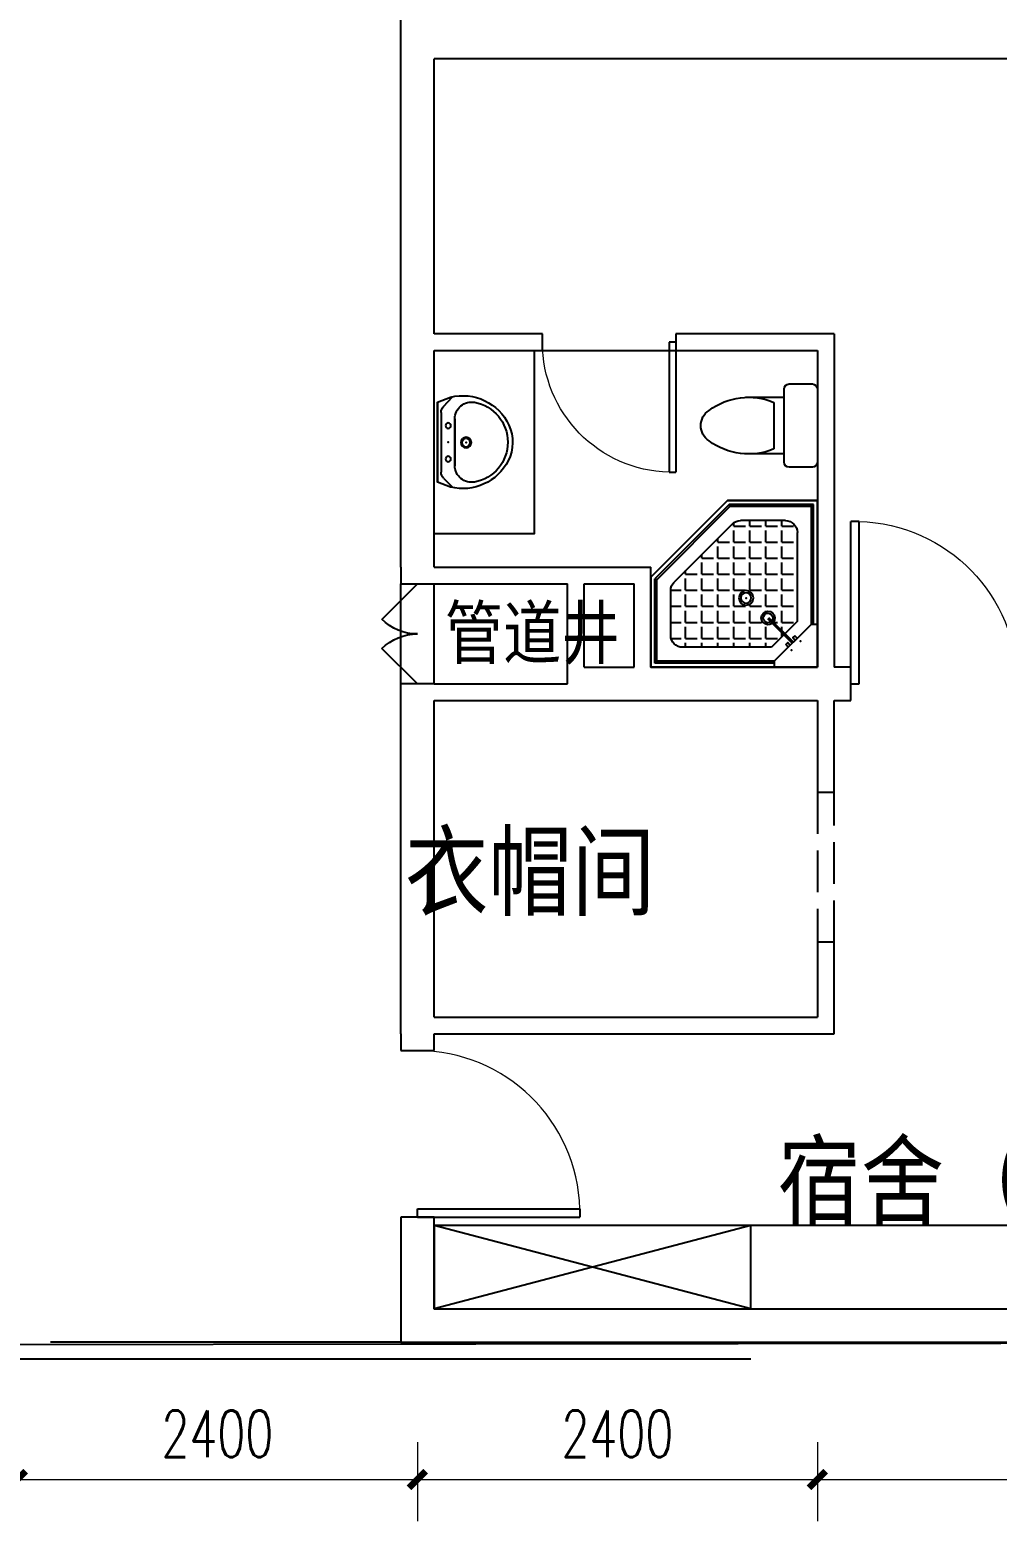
# Model space of a CAD drawing. Extents: x 0 to 302064749, y -59725395 to 1524223.
# Drawn here: x 102130594 to 102710969, y -11512606 to -10617777 of the extents above; entities that cross this region are included whole.
import ezdxf

# ---------------------------------------------------------------- set-up
doc = ezdxf.new("R2010")
doc.units = 0
doc.header["$LTSCALE"] = 1000
doc.linetypes.add('DASH', pattern=[0.35, 0.25, -0.1])
doc.linetypes.add('DOTE', pattern=[2.42, 2, -0.2, 0.02, -0.2])
for name, color, linetype in [('A-ANNO-DIMS', 3, 'Continuous'), ('A-Fixt', 81, 'Continuous'), ('CLAYER', 7, 'Continuous'), ('DOOR_FIRE', 4, 'Continuous'), ('fur', 253, 'Continuous'), ('PUB_TEXT', 7, 'Continuous'), ('WALL', 2, 'Continuous'), ('WINDOW', 4, 'Continuous'), ('洁具', 213, 'Continuous')]:
    doc.layers.add(name, color=color, linetype=linetype)
doc.layers.add('DOTE', color=1, linetype='DOTE', lineweight=9, plot=False)
doc.layers.get('DOTE').off()
doc.styles.add('A_DIM_T3', font='simplex.shx', dxfattribs={"width": 0.7, "bigfont": 'gbcbig.shx'})
doc.styles.get("Standard").update_dxf_attribs({"font": 'geniso.shx', "bigfont": 'hztxt.shx'})
doc.dimstyles.new('_TCH_ARCH&&100', dxfattribs={"dimtxt": 280, "dimasz": 100, "dimexe": 250, "dimexo": 300, "dimgap": 135, "dimtad": 1, "dimdec": 0, "dimzin": 0, "dimdsep": 46, "dimtxsty": 'A_DIM_T3', "dimblk": 'ARCHTICK', "dimcen": 0.09, "dimclrt": 7, "dimazin": 2, "dimtfac": 1, "dimtdec": 0, "dimtix": 1, "dimtmove": 2, "dimatfit": 3, "dimfxl": 150, "dimtolj": 1, "dimtzin": 0, "dimarcsym": 0})

# ---------------------------------------------------------------- blocks, each defined once
blk = doc.blocks.new('1F平面-CAD导入_dwg_Drawing4_t3_dwg_$plan$00001613-474159-1F-927810-1F')
at = {"layer": '洁具'}
for p, q in [((-30, 250), (-170, 250)), ((-200, 169.7), (-430.4, 169.7)), ((-260.4, -139.7), (-260.4, 139.7)), ((-200, -169.7), (-200, -220)), ((-170, -250), (-30, -250))]:
    blk.add_line(p, q, dxfattribs=at)
for points in [[(-200, 220), (-200, 169.7), (-200, -169.7), (-430.4, -169.7)], [(0, -220), (0, 220)]]:
    blk.add_lwpolyline(points, dxfattribs=at)
for centre, radius, start, end in [((-170, 220), 30, 90, 180), ((-30, 220), 30, 0, 90), ((-589.6, 0), 109.8, 123.45086, 236.54914), ((-412.8, -227.4), 397.5, 67.45048, 126.63814), ((-412.8, 227.4), 397.5, 233.36186, 292.54952), ((-170, -220), 30, 180, 270), ((-30, -220), 30, 270, 0)]:
    blk.add_arc(centre, radius, start, end, dxfattribs=at)
blk = doc.blocks.new('$lvtry$00000169')
at = {"color": 0}
for p, q in [((258.9, -36), (258.9, 0)), ((258.9, -36), (36, -258.9)), ((258.9, -24), (976, -24)), ((258.9, -36), (964, -36)), ((964, -36), (976, -24)), ((964, -36), (964, -525.1)), ((976, -24), (976, -530.1)), ((276.1, -120), (120, -276.1)), ((143.9, -151), (290.7, -298.1)), ((151, -143.9), (297.8, -291)), ((269.6, -212.7), (269.6, -142.7)), ((276.1, -120), (808, -120)), ((365.9, -212.7), (365.9, -142.7)), ((462.1, -212.7), (462.1, -142.7)), ((558.4, -212.7), (558.4, -142.7)), ((654.6, -212.7), (654.6, -142.7)), ((750.9, -212.7), (750.9, -142.7)), ((847.1, -212.7), (847.1, -142.7)), ((36, -258.9), (0, -258.9)), ((24, -258.9), (24, -976)), ((36, -258.9), (36, -964)), ((173.4, -308.9), (173.4, -238.9)), ((183.4, -212.7), (205.5, -212.7)), ((219.6, -212.7), (243.4, -212.7)), ((269.6, -212.7), (339.6, -212.7)), ((269.6, -262.8), (269.6, -238.9)), ((365.9, -212.7), (435.9, -212.7)), ((365.9, -308.9), (365.9, -238.9)), ((462.1, -212.7), (532.1, -212.7)), ((462.1, -308.9), (462.1, -238.9)), ((558.4, -212.7), (628.4, -212.7)), ((558.4, -308.9), (558.4, -238.9)), ((654.6, -212.7), (724.6, -212.7)), ((654.6, -308.9), (654.6, -238.9)), ((750.9, -212.7), (820.9, -212.7)), ((750.9, -308.9), (750.9, -238.9)), ((847.1, -212.7), (880, -212.7)), ((847.1, -308.9), (847.1, -238.9)), ((880, -192), (880, -460.5)), ((120, -276.1), (120, -808)), ((120, -308.9), (147.1, -308.9)), ((173.4, -308.9), (243.4, -308.9)), ((173.4, -405.2), (173.4, -335.2)), ((269.6, -405.2), (269.6, -335.2)), ((334.3, -308.9), (339.6, -308.9)), ((365.9, -308.9), (435.9, -308.9)), ((365.9, -405.2), (365.9, -335.2)), ((462.1, -308.9), (532.1, -308.9)), ((462.1, -405.2), (462.1, -335.2)), ((558.4, -308.9), (628.4, -308.9)), ((558.4, -405.2), (558.4, -335.2)), ((654.6, -308.9), (724.6, -308.9)), ((654.6, -405.2), (654.6, -335.2)), ((750.9, -308.9), (820.9, -308.9)), ((750.9, -405.2), (750.9, -335.2)), ((847.1, -308.9), (880, -308.9)), ((847.1, -405.2), (847.1, -335.2)), ((120, -405.2), (147.1, -405.2)), ((173.4, -405.2), (243.4, -405.2)), ((173.4, -501.4), (173.4, -431.4)), ((269.6, -405.2), (339.6, -405.2)), ((269.6, -501.4), (269.6, -431.4)), ((365.9, -405.2), (378.6, -405.2)), ((365.9, -501.4), (365.9, -431.4)), ((462.1, -405.2), (532.1, -405.2)), ((462.1, -501.4), (462.1, -431.4)), ((558.4, -405.2), (628.4, -405.2)), ((558.4, -501.4), (558.4, -431.4)), ((654.6, -405.2), (724.6, -405.2)), ((654.6, -501.4), (654.6, -431.4)), ((750.9, -405.2), (820.9, -405.2)), ((750.9, -501.4), (750.9, -431.4)), ((847.1, -405.2), (880, -405.2)), ((847.1, -501.4), (847.1, -431.4)), ((120, -501.4), (147.1, -501.4)), ((173.4, -501.4), (243.4, -501.4)), ((173.4, -597.7), (173.4, -527.7)), ((269.6, -501.4), (339.6, -501.4)), ((269.6, -597.7), (269.6, -527.7)), ((365.9, -501.4), (435.9, -501.4)), ((365.9, -597.7), (365.9, -527.7)), ((462.1, -501.4), (532.1, -501.4)), ((462.1, -597.7), (462.1, -527.7)), ((858.9, -511.4), (511.4, -858.9)), ((964, -525.1), (525.1, -964)), ((976, -530.1), (530.1, -976)), ((558.4, -501.4), (628.4, -501.4)), ((558.4, -597.7), (558.4, -527.7)), ((654.6, -501.4), (724.6, -501.4)), ((654.6, -597.7), (654.6, -527.7)), ((750.9, -501.4), (820.9, -501.4)), ((750.9, -597.7), (750.9, -527.7)), ((847.1, -501.4), (867.2, -501.4)), ((964, -525.1), (976, -530.1)), ((120, -597.7), (147.1, -597.7)), ((173.4, -597.7), (243.4, -597.7)), ((173.4, -693.9), (173.4, -623.9)), ((269.6, -597.7), (339.6, -597.7)), ((269.6, -693.9), (269.6, -623.9)), ((365.9, -597.7), (435.9, -597.7)), ((365.9, -693.9), (365.9, -623.9)), ((462.1, -597.7), (532.1, -597.7)), ((462.1, -693.9), (462.1, -623.9)), ((558.4, -597.7), (628.4, -597.7)), ((558.4, -693.9), (558.4, -623.9)), ((654.6, -597.7), (724.6, -597.7)), ((654.6, -693.9), (654.6, -623.9)), ((750.9, -597.7), (772.6, -597.7)), ((120, -693.9), (147.1, -693.9)), ((173.4, -693.9), (243.4, -693.9)), ((269.6, -693.9), (339.6, -693.9)), ((365.9, -693.9), (435.9, -693.9)), ((462.1, -693.9), (532.1, -693.9)), ((558.4, -693.9), (628.4, -693.9)), ((654.6, -693.9), (676.4, -693.9)), ((120, -790.2), (147.1, -790.2)), ((173.4, -790.2), (173.4, -720.2)), ((173.4, -790.2), (243.4, -790.2)), ((269.6, -790.2), (269.6, -720.2)), ((269.6, -790.2), (339.6, -790.2)), ((365.9, -790.2), (365.9, -720.2)), ((365.9, -790.2), (435.9, -790.2)), ((462.1, -790.2), (462.1, -720.2)), ((462.1, -790.2), (532.1, -790.2)), ((558.4, -790.2), (558.4, -720.2)), ((558.4, -790.2), (580.1, -790.2)), ((173.4, -877.5), (173.4, -816.4)), ((192, -880), (460.5, -880)), ((269.6, -880), (269.6, -816.4)), ((365.9, -880), (365.9, -816.4)), ((462.1, -880), (462.1, -816.4)), ((36, -964), (24, -976)), ((24, -976), (530.1, -976)), ((36, -964), (525.1, -964)), ((525.1, -964), (530.1, -976))]:
    blk.add_line(p, q, dxfattribs=at)
blk.add_lwpolyline([(0, 0), (0, -1000), (540, -1000), (1000, -540), (1000, 0)], close=True)
for points in [[(0, 0), (0, -1000)], [(0, 0), (1000, 0)], [(1000, 0), (1000, -540)], [(136.1, -189.7), (147.9, -177.9), (132.5, -162.5), (120.7, -174.3)], [(189.7, -136.1), (177.9, -147.9), (162.5, -132.5), (174.3, -120.7)], [(1000, -540), (540, -1000)], [(0, -1000), (540, -1000)]]:
    blk.add_lwpolyline(points, close=True, dxfattribs=at)
for radius in [43.8, 31.1]:
    blk.add_circle((416.2, -427.6), radius, dxfattribs=at)
for centre, radius, start, end in [((808, -192), 72, 0, 90), ((296, -295.7), 40.6, 142.58296, 128.41974), ((296, -295.7), 28.6, 145.82801, 125.65986), ((808, -460.5), 72, 315, 0), ((192, -808), 72, 180, 270), ((460.5, -808), 72, 270, 315)]:
    blk.add_arc(centre, radius, start, end, dxfattribs=at)
for p in [(103.2, -155.8, 0), (156.1, -102.2, 0), (415.8, -428.1, 0)]:
    blk.add_point(p, dxfattribs=at)
blk = doc.blocks.new('$lvtry$00000178')
at = {"color": 0}
for p, q in [((-238.4, 0), (238.4, 0)), ((-214.1, -36.1), (-272.1, -90.6)), ((-179.8, -22.5), (180.1, -22.5)), ((215.7, -37.5), (268.3, -90.8)), ((-141.7, -105.2), (140.2, -105.2)), ((140.2, -105.2), (-141.7, -105.2))]:
    blk.add_line(p, q, dxfattribs=at)
blk.add_lwpolyline([(-103.6, -429.7, 0.224698), (110.4, -425.4, 0.348046), (268.9, -78.5), (239.5, 0), (-241.3, 0), (-270.7, -78.5, 0.356844)], format="xyb", close=True, dxfattribs=at)
for centre, radius in [((-100, -65), 16.3), ((100, -65), 16.3), ((1.4, -172.5), 31.6)]:
    blk.add_circle(centre, radius, dxfattribs=at)
at = {"color": 0, "lineweight": 13}
blk.add_circle((1.4, -172.5), 23, dxfattribs=at)
at = {"color": 0}
for centre, radius, start, end in [((-179.8, -72.5), 50, 90, 133.18096), ((180.1, -72.5), 50, 44.56072, 90), ((-141.7, -205.2), 100, 90, 190.56023), ((140.2, -205.2), 100, 349.43977, 90), ((-0.7, -179), 243.4, 190.56023, 349.43977)]:
    blk.add_arc(centre, radius, start, end, dxfattribs=at)
for p in [(0, -65), (1.4, -172.5)]:
    blk.add_point(p, dxfattribs=at)
blk = doc.blocks.new('A$C70365C93')
at = {"layer": '洁具'}
blk.add_lwpolyline([(-1900, 2300), (-1900, 1700), (-800, 1700), (-800, 2300)], close=True, dxfattribs=at)
blk.add_blockref('$lvtry$00000178', (-1350, 2280), dxfattribs=at)
at = {"layer": '洁具', "rotation": 180}
blk.add_blockref('$lvtry$00000169', (0, 0), dxfattribs=at)
at = {"layer": '洁具', "extrusion": (0, 0, -1), "xscale": -1, "zscale": -1, "rotation": 90}
blk.add_blockref('1F平面-CAD导入_dwg_Drawing4_t3_dwg_$plan$00001613-474159-1F-927810-1F', (1450, 0), dxfattribs=at)
blk = doc.blocks.new('宿舍套件2')
at = {"layer": 'A-Fixt'}
for p, q in [((48003.8, 14201.7), (48503.8, 16101.7)), ((48503.8, 14201.7), (48003.8, 16101.7)), ((48003.8, 14201.7), (48503.8, 14201.7))]:
    blk.add_line(p, q, dxfattribs=at)
blk.add_lwpolyline([(48003.8, 8601.7), (48503.8, 8601.7), (48503.8, 16101.7), (48003.8, 16101.7)], close=True, dxfattribs=at)
blk = doc.blocks.new('_ArchTick')
at = {"color": 0, "linetype": 'ByBlock', "const_width": 0.4}
blk.add_lwpolyline([(-0.5, -0.5), (0.5, 0.5)], dxfattribs=at)
blk = doc.blocks.new('*D80')
at = {"layer": 'A-ANNO-DIMS', "color": 0, "lineweight": -2, "transparency": 16777216}
for p, q in [((95000, 11400), (95000, 10926.7)), ((97400, 11400), (97400, 10926.7)), ((95000, 11176.7), (97400, 11176.7))]:
    blk.add_line(p, q, dxfattribs=at)
at = {"layer": 'Defpoints', "color": 0, "transparency": 16777216}
for p in [(95000, 11700), (97400, 11700), (97400, 11176.7)]:
    blk.add_point(p, dxfattribs=at)
at = {"layer": 'A-ANNO-DIMS', "color": 0, "lineweight": -2, "transparency": 16777216, "xscale": 100, "yscale": 100, "zscale": 100, "rotation": 180}
blk.add_blockref('_ArchTick', (95000, 11176.7), dxfattribs=at)
at = {"layer": 'A-ANNO-DIMS', "color": 0, "lineweight": -2, "transparency": 16777216, "xscale": 100, "yscale": 100, "zscale": 100}
blk.add_blockref('_ArchTick', (97400, 11176.7), dxfattribs=at)
at = {"layer": 'A-ANNO-DIMS', "color": 7, "transparency": 16777216, "insert": (96200, 11451.7), "char_height": 280, "attachment_point": 5, "style": 'A_DIM_T3'}
blk.add_mtext('\\A1;2400', dxfattribs=at)
blk = doc.blocks.new('*D81')
at = {"layer": 'A-ANNO-DIMS', "color": 0, "lineweight": -2, "transparency": 16777216}
for p, q in [((97400, 11400), (97400, 10926.7)), ((99800, 11400), (99800, 10926.7)), ((97400, 11176.7), (99800, 11176.7))]:
    blk.add_line(p, q, dxfattribs=at)
at = {"layer": 'Defpoints', "color": 0, "transparency": 16777216}
for p in [(97400, 11700), (99800, 11700), (99800, 11176.7)]:
    blk.add_point(p, dxfattribs=at)
at = {"layer": 'A-ANNO-DIMS', "color": 0, "lineweight": -2, "transparency": 16777216, "xscale": 100, "yscale": 100, "zscale": 100, "rotation": 180}
blk.add_blockref('_ArchTick', (97400, 11176.7), dxfattribs=at)
at = {"layer": 'A-ANNO-DIMS', "color": 0, "lineweight": -2, "transparency": 16777216, "xscale": 100, "yscale": 100, "zscale": 100}
blk.add_blockref('_ArchTick', (99800, 11176.7), dxfattribs=at)
at = {"layer": 'A-ANNO-DIMS', "color": 7, "transparency": 16777216, "insert": (98600, 11451.7), "char_height": 280, "attachment_point": 5, "style": 'A_DIM_T3'}
blk.add_mtext('\\A1;2400', dxfattribs=at)
blk = doc.blocks.new('*D82')
at = {"layer": 'A-ANNO-DIMS', "color": 0, "lineweight": -2, "transparency": 16777216}
for p, q in [((99800, 11400), (99800, 10926.7)), ((105400, 11400), (105400, 10926.7)), ((99800, 11176.7), (105400, 11176.7))]:
    blk.add_line(p, q, dxfattribs=at)
at = {"layer": 'Defpoints', "color": 0, "transparency": 16777216}
for p in [(99800, 11700), (105400, 11700), (105400, 11176.7)]:
    blk.add_point(p, dxfattribs=at)
at = {"layer": 'A-ANNO-DIMS', "color": 0, "lineweight": -2, "transparency": 16777216, "xscale": 100, "yscale": 100, "zscale": 100, "rotation": 180}
blk.add_blockref('_ArchTick', (99800, 11176.7), dxfattribs=at)
at = {"layer": 'A-ANNO-DIMS', "color": 0, "lineweight": -2, "transparency": 16777216, "xscale": 100, "yscale": 100, "zscale": 100}
blk.add_blockref('_ArchTick', (105400, 11176.7), dxfattribs=at)
at = {"layer": 'A-ANNO-DIMS', "color": 7, "transparency": 16777216, "insert": (102600, 11451.7), "char_height": 280, "attachment_point": 5, "style": 'A_DIM_T3'}
blk.add_mtext('\\A1;5600', dxfattribs=at)
blk = doc.blocks.new('$DorLib2D$00000001')
for p, q in [((0.45, 0.975), (0.5, 0.975)), ((0.45, 0), (0.45, 0.975)), ((0.5, 0), (0.5, 0.975)), ((0.5, 0), (0.45, 0))]:
    blk.add_line(p, q)
at = {"lineweight": 13}
blk.add_arc((0.475, 0), 0.975, 91.46928, 180, dxfattribs=at)
blk = doc.blocks.new('*D432')
at = {"layer": 'A-ANNO-DIMS', "color": 0, "lineweight": -2, "transparency": 16777216}
for p, q in [((95000, 11400), (95000, 10926.7)), ((97400, 11400), (97400, 10926.7)), ((95000, 11176.7), (97400, 11176.7))]:
    blk.add_line(p, q, dxfattribs=at)
at = {"layer": 'Defpoints', "color": 0, "transparency": 16777216}
for p in [(95000, 11700), (97400, 11700), (97400, 11176.7)]:
    blk.add_point(p, dxfattribs=at)
at = {"layer": 'A-ANNO-DIMS', "color": 0, "lineweight": -2, "transparency": 16777216, "xscale": 100, "yscale": 100, "zscale": 100, "rotation": 180}
blk.add_blockref('_ArchTick', (95000, 11176.7), dxfattribs=at)
at = {"layer": 'A-ANNO-DIMS', "color": 0, "lineweight": -2, "transparency": 16777216, "xscale": 100, "yscale": 100, "zscale": 100}
blk.add_blockref('_ArchTick', (97400, 11176.7), dxfattribs=at)
at = {"layer": 'A-ANNO-DIMS', "color": 7, "transparency": 16777216, "insert": (96200, 11451.7), "char_height": 280, "attachment_point": 5, "style": 'A_DIM_T3'}
blk.add_mtext('\\A1;2400', dxfattribs=at)
blk = doc.blocks.new('*D433')
at = {"layer": 'A-ANNO-DIMS', "color": 0, "lineweight": -2, "transparency": 16777216}
for p, q in [((97400, 11400), (97400, 10926.7)), ((99800, 11400), (99800, 10926.7)), ((97400, 11176.7), (99800, 11176.7))]:
    blk.add_line(p, q, dxfattribs=at)
at = {"layer": 'Defpoints', "color": 0, "transparency": 16777216}
for p in [(97400, 11700), (99800, 11700), (99800, 11176.7)]:
    blk.add_point(p, dxfattribs=at)
at = {"layer": 'A-ANNO-DIMS', "color": 0, "lineweight": -2, "transparency": 16777216, "xscale": 100, "yscale": 100, "zscale": 100, "rotation": 180}
blk.add_blockref('_ArchTick', (97400, 11176.7), dxfattribs=at)
at = {"layer": 'A-ANNO-DIMS', "color": 0, "lineweight": -2, "transparency": 16777216, "xscale": 100, "yscale": 100, "zscale": 100}
blk.add_blockref('_ArchTick', (99800, 11176.7), dxfattribs=at)
at = {"layer": 'A-ANNO-DIMS', "color": 7, "transparency": 16777216, "insert": (98600, 11451.7), "char_height": 280, "attachment_point": 5, "style": 'A_DIM_T3'}
blk.add_mtext('\\A1;2400', dxfattribs=at)
blk = doc.blocks.new('*D434')
at = {"layer": 'A-ANNO-DIMS', "color": 0, "lineweight": -2, "transparency": 16777216}
for p, q in [((99800, 11400), (99800, 10926.7)), ((105400, 11400), (105400, 10926.7)), ((99800, 11176.7), (105400, 11176.7))]:
    blk.add_line(p, q, dxfattribs=at)
at = {"layer": 'Defpoints', "color": 0, "transparency": 16777216}
for p in [(99800, 11700), (105400, 11700), (105400, 11176.7)]:
    blk.add_point(p, dxfattribs=at)
at = {"layer": 'A-ANNO-DIMS', "color": 0, "lineweight": -2, "transparency": 16777216, "xscale": 100, "yscale": 100, "zscale": 100, "rotation": 180}
blk.add_blockref('_ArchTick', (99800, 11176.7), dxfattribs=at)
at = {"layer": 'A-ANNO-DIMS', "color": 0, "lineweight": -2, "transparency": 16777216, "xscale": 100, "yscale": 100, "zscale": 100}
blk.add_blockref('_ArchTick', (105400, 11176.7), dxfattribs=at)
at = {"layer": 'A-ANNO-DIMS', "color": 7, "transparency": 16777216, "insert": (102600, 11451.7), "char_height": 280, "attachment_point": 5, "style": 'A_DIM_T3'}
blk.add_mtext('\\A1;5600', dxfattribs=at)
blk = doc.blocks.new('$DorLib2D$00000116')
at = {"color": 0}
for p, q in [((-0.5, 0), (-0.146, 0.354)), ((0.5, 0), (0.146, 0.354))]:
    blk.add_line(p, q, dxfattribs=at)
for centre, start, end in [((-0.5, 0), 0, 45), ((0.5, 0), 135, 180)]:
    blk.add_arc(centre, 0.5, start, end, dxfattribs=at)
blk = doc.blocks.new('A$C6811127b')
at = {"layer": 'DOOR_FIRE'}
for p, q in [((97300, 15950), (97300, 16550)), ((97500, 15950), (97500, 16550))]:
    blk.add_line(p, q, dxfattribs=at)
at = {"layer": 'fur'}
for p, q in [((97300, 12000), (95200, 12000)), ((94900, 11900), (99400, 11900))]:
    blk.add_line(p, q, dxfattribs=at)
at = {"layer": 'WALL'}
for p, q in [((97300, 19800), (97300, 21700)), ((97300, 18050), (97300, 19800)), ((97500, 18050), (97500, 19700)), ((99650, 19700), (97500, 19700)), ((105300, 19700), (99650, 19700)), ((97300, 16650), (97300, 18050)), ((98150, 18050), (97500, 18050)), ((98150, 17950), (98150, 18050)), ((99900, 18050), (98950, 18050)), ((98950, 18050), (98950, 17950)), ((99900, 18050), (99900, 16050)), ((97500, 17950), (98150, 17950)), ((97500, 16650), (97500, 17950)), ((98950, 17950), (99800, 17950)), ((99800, 17950), (99800, 16050)), ((97300, 16650), (97300, 16550)), ((97500, 16650), (98300, 16650)), ((98300, 16650), (98800, 16650)), ((98800, 16050), (98800, 16650)), ((97300, 16550), (97500, 16550)), ((97500, 16550), (98300, 16550)), ((98300, 15950), (98300, 16550)), ((98400, 16550), (98700, 16550)), ((98400, 16050), (98400, 16550)), ((98700, 16050), (98700, 16550)), ((98400, 16050), (98700, 16050)), ((98800, 16050), (99800, 16050)), ((100000, 16050), (99900, 16050)), ((100000, 15850), (100000, 16050)), ((97300, 13850), (97300, 15950)), ((97500, 15950), (97300, 15950)), ((97500, 15950), (98300, 15950)), ((97500, 13950), (97500, 15850)), ((97500, 15850), (98300, 15850)), ((98300, 15850), (98700, 15850)), ((98700, 15850), (99800, 15850)), ((99800, 15850), (99800, 15300)), ((99900, 15850), (100000, 15850)), ((99900, 15300), (99900, 15850)), ((99800, 15300), (99900, 15300)), ((99900, 14400), (99800, 14400)), ((99800, 14400), (99800, 13950)), ((99900, 13850), (99900, 14400)), ((97500, 13950), (99800, 13950)), ((97300, 13850), (97300, 13750)), ((97500, 13850), (99900, 13850)), ((97500, 13750), (97500, 13850)), ((97300, 13750), (97500, 13750)), ((97500, 12750), (97300, 12750)), ((97300, 12750), (97300, 12000)), ((97500, 12200), (97500, 12750)), ((97500, 12200), (99650, 12200)), ((99650, 12200), (105300, 12200)), ((97300, 12000), (99650, 12000)), ((99650, 12000), (105400, 12000))]:
    blk.add_line(p, q, dxfattribs=at)
blk.add_lwpolyline([(94600, 67584.2), (107200, 67600), (107200, 12000), (94600, 11984.2)], close=True, dxfattribs=at)
at = {"layer": 'WINDOW'}
blk.add_line((98150, 17950), (98950, 17950), dxfattribs=at)
at = {"layer": 'WINDOW', "linetype": 'DASH'}
for p, q in [((99800, 15300), (99800, 14400)), ((99900, 14400), (99900, 15300))]:
    blk.add_line(p, q, dxfattribs=at)
at = {"rotation": 89.9999999953236}
blk.add_blockref('宿舍套件2', (113601.7, -35803.8), dxfattribs=at)
at = {"xscale": -1, "rotation": 90}
blk.add_blockref('A$C70365C93', (99800, 16050), dxfattribs=at)
at = {"layer": 'DOOR_FIRE', "xscale": -600, "yscale": 600, "zscale": 200, "rotation": 90}
blk.add_blockref('$DorLib2D$00000116', (97400, 16250), dxfattribs=at)
at = {"layer": 'WINDOW', "xscale": 800, "yscale": -800, "zscale": 800}
blk.add_blockref('$DorLib2D$00000001', (98550, 18000), dxfattribs=at)
at = {"layer": 'WINDOW', "xscale": -1000, "zscale": -1000}
for p, yscale, rotation in [((100500, 15950), 1000, 359.9999999999442), ((97400, 13250), -1000, 90)]:
    blk.add_blockref('$DorLib2D$00000001', p, dxfattribs=dict(at, yscale=yscale, rotation=rotation))
at = {"layer": 'CLAYER'}
for s, height, p in [('管道井', 350, (97564.2, 16070.2)), ('衣帽间', 500, (97326.5, 14557.9))]:
    blk.add_text(s, height=height, dxfattribs=at).set_placement(p)
at = {"layer": 'PUB_TEXT'}
blk.add_text('宿舍（套间）', height=500, dxfattribs=at).set_placement((99560.8, 12700))
at = {"layer": 'A-ANNO-DIMS'}
for p1, p2, picture, middle in [((95000, 11700), (97400, 11700), '*D80', (96200, 11451.7)), ((95000, 11700), (97400, 11700), '*D432', (96200, 11451.7)), ((97400, 11700), (99800, 11700), '*D81', (98600, 11451.7)), ((97400, 11700), (99800, 11700), '*D433', (98600, 11451.7)), ((99800, 11700), (105400, 11700), '*D82', (102600, 11451.7)), ((99800, 11700), (105400, 11700), '*D434', (102600, 11451.7))]:
    dim = blk.add_aligned_dim(p1=p1, p2=p2, distance=-523.3, dimstyle='_TCH_ARCH&&100', dxfattribs=at)
    dim.commit()
    dim.dimension.update_dxf_attribs({"geometry": picture, "text_midpoint": middle})
blk = doc.blocks.new('1#教学楼-电提建筑结构')
at = {"layer": 'DOTE'}
blk.add_blockref('A$C6811127b', (905328.2, -125601.6), dxfattribs=at)

msp = doc.modelspace()

# ---------------------------------------------------------------- block references
at = {"xscale": 100, "yscale": 100, "zscale": 100}
msp.add_blockref('1#教学楼-电提建筑结构', (2090275, -45113), dxfattribs=at)

doc.saveas('drawing.dxf')
